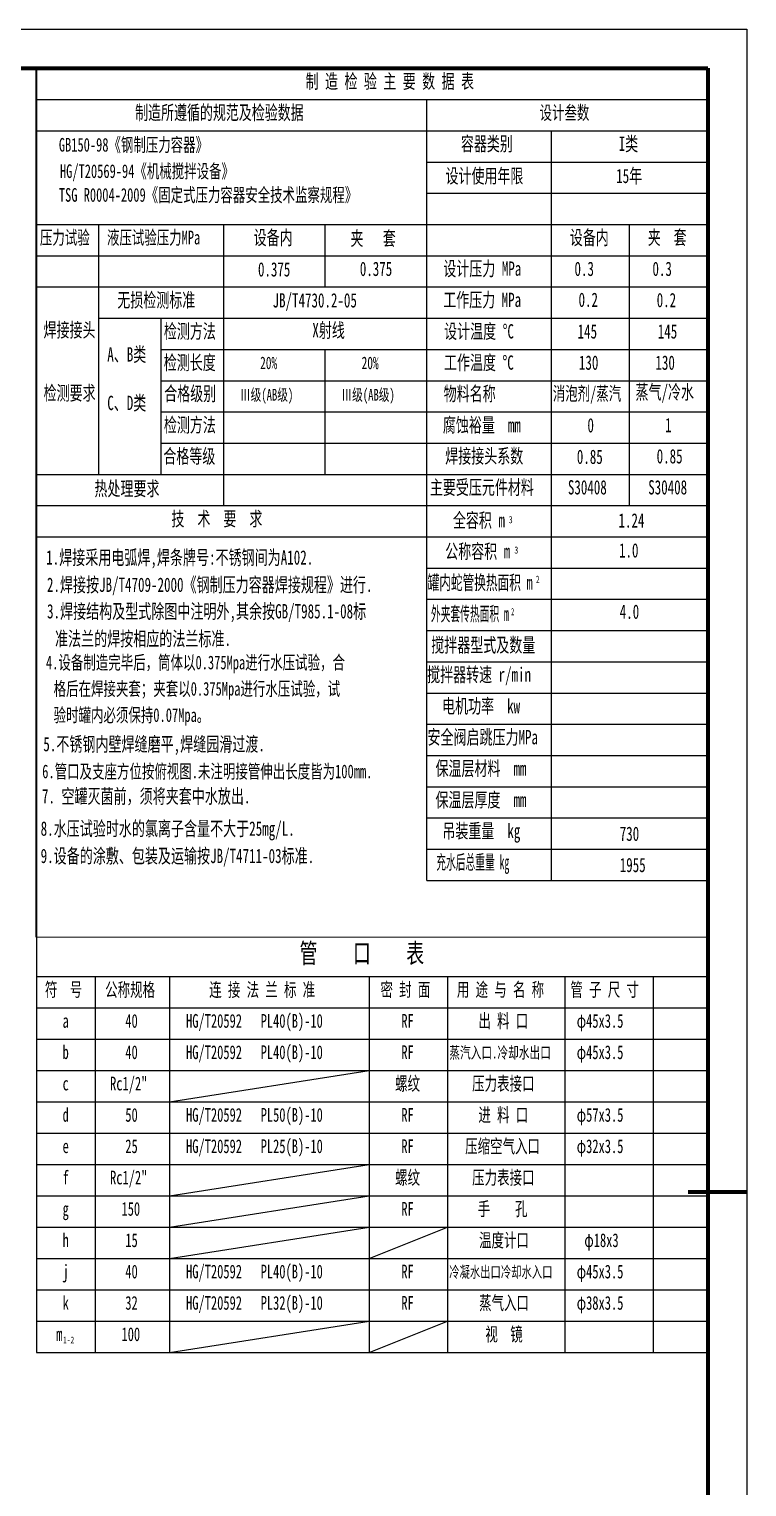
# Model space of a CAD drawing. Header units: millimetres. Extents: x -3150 to 3150, y -4455 to 4455.
# Drawn here: x 400 to 3150, y -1129 to 4455 of the extents above; entities that cross this region are included whole.
import ezdxf

# ---------------------------------------------------------------- set-up
doc = ezdxf.new("R2010")
doc.units = ezdxf.units.MM
for name, color, linetype, lineweight in [('CAXA0', 7, 'Continuous', 70), ('CAXA3', 7, 'Continuous', 25), ('CAXA4', 3, 'Continuous', 25)]:
    doc.layers.add(name, color=color, linetype=linetype, lineweight=lineweight)
doc.styles.add('UserTxtStyle13', font='SIMFANG.TTF', dxfattribs={"width": 0.6})
doc.styles.add('UserTxtStyle14', font='SIMFANG.TTF', dxfattribs={"width": 0.5})
doc.styles.add('UserTxtStyle9', font='SIMFANG.TTF', dxfattribs={"width": 0.667})
doc.styles.add('标准', font='SIMFANG.TTF', dxfattribs={"width": 0.667})

# ---------------------------------------------------------------- blocks, each defined once
blk = doc.blocks.new('CAXBLOCK0', base_point=(3000, -4305))
at = {"layer": 'CAXA0', "color": 0, "linetype": 'Continuous', "lineweight": 25}
for p, q in [((-3150, 4455), (3150, 4455)), ((3150, 4455), (3150, -4455))]:
    blk.add_line(p, q, dxfattribs=at)
at = {"layer": 'CAXA0', "color": 0, "linetype": 'Continuous', "lineweight": 70}
for p, q in [((-2775, 4305), (3000, 4305)), ((3000, 4305), (3000, -4305)), ((3150, 0), (2925, 0))]:
    blk.add_line(p, q, dxfattribs=at)
blk = doc.blocks.new('CAXBLOCK80')
at = {"layer": 'CAXA4', "attachment_point": 1, "style": '标准'}
for s, insert, char_height in [('\\fFangSong_GB2312|b0|i0|p34;m', (503.9, -517.8), 52.508), ('\\fFangSong_GB2312|b0|i0|p34;1-2', (529.7, -553.2), 26.254)]:
    blk.add_mtext(s, dxfattribs=dict(at, insert=insert, char_height=char_height))

msp = doc.modelspace()

# ---------------------------------------------------------------- linework, layer by layer
at = {"layer": 'CAXA0', "linetype": 'Continuous', "lineweight": 18}
msp.add_line((427.54, 976.426), (3000, 976.426), dxfattribs=at)
at = {"layer": 'CAXA3', "color": 4, "linetype": 'Continuous', "lineweight": 35}
for p, q in [((427.54, 4305), (3000, 4305)), ((427.54, 976.426), (427.54, 4305)), ((3000, 417.859), (3000, 4305))]:
    msp.add_line(p, q, dxfattribs=at)
at = {"layer": 'CAXA3', "linetype": 'Continuous', "lineweight": 25}
for p, q in [((427.54, 4185.351), (3000, 4185.351)), ((1923.156, 1194.119), (1923.156, 4185.351)), ((427.54, 4065.701), (3000, 4065.701)), ((2401.754, 1194.119), (2401.754, 4065.701)), ((1923.156, 3946.052), (3000, 3946.052)), ((1923.156, 3826.403), (3000, 3826.403)), ((427.54, 3706.754), (3000, 3706.754)), ((666.839, 2749.559), (666.839, 3706.754)), ((1145.436, 2629.91), (1145.436, 3706.754)), ((1534.296, 3467.455), (1534.296, 3706.754)), ((2700.877, 2629.91), (2700.877, 3706.754)), ((427.54, 3587.104), (3000, 3587.104)), ((427.54, 3467.455), (3000, 3467.455)), ((666.839, 3347.806), (3000, 3347.806)), ((906.138, 2749.559), (906.138, 3347.806)), ((906.138, 3228.156), (3000, 3228.156)), ((1534.296, 2749.559), (1534.296, 3228.156)), ((906.138, 3108.507), (3000, 3108.507)), ((906.138, 2988.858), (3000, 2988.858)), ((906.138, 2869.209), (3000, 2869.209)), ((427.54, 2749.559), (3000, 2749.559)), ((427.54, 2629.91), (3000, 2629.91)), ((427.54, 2510.261), (3000, 2510.261)), ((1923.156, 2390.611), (3000, 2390.611)), ((1923.156, 2270.962), (3000, 2270.962)), ((1923.156, 2151.313), (3000, 2151.313)), ((1923.156, 2031.664), (3000, 2031.664)), ((1923.156, 1912.014), (3000, 1912.014)), ((1923.156, 1912.014), (3000, 1912.014)), ((1923.156, 1792.365), (3000, 1792.365)), ((1923.156, 1792.365), (3000, 1792.365)), ((1923.156, 1672.716), (3000, 1672.716)), ((1923.156, 1553.066), (3000, 1553.066)), ((1923.156, 1433.417), (3000, 1433.417)), ((1923.156, 1313.768), (3000, 1313.768)), ((1923.156, 1194.119), (3000, 1194.119)), ((427.54, 976.426), (427.54, -613.78)), ((427.54, 826.426), (3000, 826.426)), ((652.573, 825.132), (652.573, -613.78)), ((937.539, 825.132), (937.539, -613.78)), ((1702.723, 825.132), (1702.723, -613.78)), ((2002.765, 825.132), (2002.765, -613.78)), ((2452.83, 825.132), (2452.83, -613.78)), ((2790.378, 826.426), (2790.378, -613.78)), ((427.54, 706.409), (3000, 706.409)), ((427.54, 586.391), (3000, 586.391)), ((427.54, 466.374), (3000, 466.374)), ((937.539, 346.357), (1702.723, 466.374)), ((427.54, 346.357), (3000, 346.357)), ((427.54, 226.34), (3000, 226.34)), ((427.54, 106.323), (3000, 106.323)), ((937.539, -13.694), (1702.723, 106.323)), ((427.54, -13.694), (3000, -13.694)), ((937.539, -133.712), (1702.723, -13.694)), ((427.54, -133.712), (3000, -133.712)), ((937.539, -253.729), (1702.723, -133.712)), ((1702.723, -253.729), (2002.765, -133.712)), ((427.54, -253.729), (3000, -253.729)), ((427.54, -373.746), (3000, -373.746)), ((427.54, -493.763), (3000, -493.763)), ((937.539, -613.78), (1702.723, -493.763)), ((1702.723, -613.78), (2002.765, -493.763)), ((427.54, -613.78), (3000, -613.78))]:
    msp.add_line(p, q, dxfattribs=at)

# ---------------------------------------------------------------- block references
at = {"layer": 'CAXA0', "linetype": 'Continuous', "lineweight": 70}
msp.add_blockref('CAXBLOCK0', (3000, -4305), dxfattribs=at)
at = {"layer": 'CAXA4', "linetype": 'Continuous', "lineweight": 25}
msp.add_blockref('CAXBLOCK80', (0, 0), dxfattribs=at)

# ---------------------------------------------------------------- texts
at = {"layer": 'CAXA4', "color": 6, "linetype": 'Continuous', "lineweight": 25, "attachment_point": 1, "style": '标准'}
for s, insert, char_height in [('\\fFangSong_GB2312|b0|i0|p34;制 造 检 验 主 要 数 据 表', (1459.403, 4282.566), 54.585), ('\\fFangSong_GB2312|b0|i0|p34;消泡剂/蒸汽', (2406.456, 3085.606), 52.35), ('\\fFangSong_GB2312|b0|i0|p34;蒸气/冷水', (2723.217, 3092.288), 54.765)]:
    msp.add_mtext(s, dxfattribs=dict(at, insert=insert, char_height=char_height))
at = {"layer": 'CAXA4', "linetype": 'Continuous', "lineweight": 25, "attachment_point": 1}
for s, insert, char_height, style in [('\\fFangSong_GB2312|b0|i0|p34;制造所遵循的规范及检验数据', (806.073, 4162.916), 54.58453, '标准'), ('\\fFangSong_GB2312|b0|i0|p34;设计叁数', (2355.791, 4161.281), 52.40115, '标准'), ('{\\fFangSong_GB2312|b0|i0|c134|p34;GB150-98《钢制压力容器》 }', (513.785, 4038.29), 52.40115, '标准'), ('\\fFangSong_GB2312|b0|i0|p34;容器类别', (2054.403, 4043.413), 54.585, '标准'), ('\\fFangSong_GB2312|b0|i0|p34;I类', (2658.931, 4043.489), 54.765, '标准'), ('{\\fFangSong_GB2312|b0|i0|c134|p34;HG/T20569-94《机械搅拌设备》}', (517.944, 3937.261), 52.40115, '标准'), ('\\fFangSong_GB2312|b0|i0|p34;设计使用年限', (1995.436, 3920.092), 54.585, '标准'), ('\\fFangSong_GB2312|b0|i0|p34;15年', (2649.311, 3920.168), 54.765, '标准'), ('{\\fFangSong_GB2312|b0|i0|c134|p49;TSG R0004-2009《固定式压力容器安全技术监察规程》}', (513.785, 3846.259), 52.40115, '标准'), ('\\fFangSong_GB2312|b0|i0|p34;压力试验', (441.309, 3683.104), 52.40115, '标准'), ('\\fFangSong_GB2312|b0|i0|p34;液压试验压力MPa', (698.139, 3683.104), 52.40115, '标准'), ('\\fFangSong_GB2312|b0|i0|p34;设备内', (1260.298, 3684.027), 54.58453, '标准'), ('\\fFangSong_GB2312|b0|i0|p34;夹   套', (1631.085, 3680.743), 54.585, '标准'), ('\\fFangSong_GB2312|b0|i0|p34;设备内', (2471.747, 3684.027), 54.58453, '标准'), ('\\fFangSong_GB2312|b0|i0|p34;夹  套', (2770.285, 3684.465), 54.585, '标准'), ('\\fFangSong_GB2312|b0|i0|p34;0.375', (1276.809, 3562.158), 54.585, '标准'), ('\\fFangSong_GB2312|b0|i0|p34;0.375', (1667.143, 3564.141), 54.585, '标准'), ('\\fFangSong_GB2312|b0|i0|p34;设计压力 MPa', (1986.962, 3565.083), 54.7592, '标准'), ('\\fFangSong_GB2312|b0|i0|p34;0.3', (2489.535, 3564.368), 54.765, '标准'), ('\\fFangSong_GB2312|b0|i0|p34;0.3', (2788.368, 3564.268), 54.585, '标准'), ('\\fFangSong_GB2312|b0|i0|p34;无损检测标准', (737.658, 3444.701), 54.7592, '标准'), ('\\fFangSong_GB2312|b0|i0|p34;JB/T4730.2-05', (1332.718, 3443.63), 54.765, '标准'), ('\\fFangSong_GB2312|b0|i0|p34;工作压力 MPa', (1986.376, 3445.433), 54.7592, '标准'), ('\\fFangSong_GB2312|b0|i0|p34;0.2', (2505.192, 3445.672), 54.585, '标准'), ('\\fFangSong_GB2312|b0|i0|p34;0.2', (2804.577, 3444.619), 54.585, '标准'), ('\\fFangSong_GB2312|b0|i0|p34;焊接接头', (454.947, 3330.31), 54.7592, '标准'), ('\\fFangSong_GB2312|b0|i0|p34;检测方法', (916.118, 3325.345), 54.7592, '标准'), ('{\\fFangSong_GB2312|b0|i0|c134|p49;X射线\\fFangSong_GB2312|b0|i0|c134|p34;}', (1485.045, 3329.007), 54.7592, '标准'), ('\\fFangSong_GB2312|b0|i0|p34;设计温度 {%%D}C', (1990.029, 3324.905), 54.7592, '标准'), ('\\fFangSong_GB2312|b0|i0|p34;145', (2501.52, 3324.612), 54.765, '标准'), ('\\fFangSong_GB2312|b0|i0|p34;145', (2808.59, 3324.612), 54.765, '标准'), ('\\fFangSong_GB2312|b0|i0|p34;A、B类', (699.376, 3236.68), 54.7592, '标准'), ('\\fFangSong_GB2312|b0|i0|p34;检测长度', (915.63, 3205.256), 54.7592, '标准'), ('\\fFangSong_GB2312|b0|i0|p34;20%', (1285.035, 3200.64), 47.9143, '标准'), ('\\fFangSong_GB2312|b0|i0|p34;20%', (1673.895, 3200.64), 47.9143, '标准'), ('\\fFangSong_GB2312|b0|i0|p34;工作温度 {%%D}C', (1989.443, 3205.256), 54.7592, '标准'), ('\\fFangSong_GB2312|b0|i0|p34;130', (2506.584, 3204.963), 54.765, '标准'), ('\\fFangSong_GB2312|b0|i0|p34;130', (2799.629, 3204.963), 54.765, '标准'), ('\\fFangSong_GB2312|b0|i0|p34;检测要求', (455.302, 3088.783), 54.7592, '标准'), ('\\fFangSong_GB2312|b0|i0|p34;合格级别', (917.487, 3086.486), 54.7592, '标准'), ('{\\fFangSong_GB2312|b0|i0|c134|p49; Ⅲ级(AB级)\\fFangSong_GB2312|b0|i0|c134|p34;}', (1187.259, 3077.048), 45, '标准'), ('{\\fFangSong_GB2312|b0|i0|c134|p49; Ⅲ级(AB级)\\fFangSong_GB2312|b0|i0|c134|p34;}', (1576.119, 3077.048), 45, '标准'), ('\\fFangSong_GB2312|b0|i0|p34;物料名称', (1988.302, 3086.046), 54.7592, '标准'), ('\\fFangSong_GB2312|b0|i0|p34;C、D类', (699.376, 3050.651), 54.7592, '标准'), ('\\fFangSong_GB2312|b0|i0|p34;检测方法', (916.118, 2966.397), 54.7592, '标准'), ('\\fFangSong_GB2312|b0|i0|p34;腐蚀裕量  mm', (1985.105, 2965.957), 54.7592, '标准'), ('\\fFangSong_GB2312|b0|i0|p34;0', (2539.197, 2965.078), 54.7592, '标准'), ('\\fFangSong_GB2312|b0|i0|p34;1', (2836.707, 2965.811), 54.765, '标准'), ('\\fFangSong_GB2312|b0|i0|p34;合格等级', (913.968, 2846.747), 54.7592, '标准'), ('\\fFangSong_GB2312|b0|i0|p34;焊接接头系数', (1994.171, 2847.187), 54.7592, '标准'), ('\\fFangSong_GB2312|b0|i0|p34;0.85', (2498.514, 2844.398), 54.7592, '标准'), ('\\fFangSong_GB2312|b0|i0|p34;0.85', (2804.381, 2846.363), 54.7592, '标准'), ('\\fFangSong_GB2312|b0|i0|p34;热处理要求', (650.206, 2722.477), 54.7592, '标准'), ('\\fFangSong_GB2312|b0|i0|p34;主要受压元件材料', (1935.36, 2727.391), 54.7592, '标准'), ('\\fFangSong_GB2312|b0|i0|p34;S30408', (2464.275, 2727.4), 54.75, '标准'), ('\\fFangSong_GB2312|b0|i0|p34;S30408', (2772.102, 2727.4), 54.75, '标准'), ('\\fFangSong_GB2312|b0|i0|p34;技  术  要  求', (945.068, 2607.009), 54.7592, '标准'), ('\\fFangSong_GB2312|b0|i0|p34;1.24', (2658.189, 2600.328), 54.765, '标准'), ('\\fFangSong_GB2312|b0|i0|p34;1.0', (2660.064, 2485.76), 54.765, '标准'), ('\\fFangSong_GB2312|b0|i0|p34;4.0', (2662.878, 2250.974), 54.765, '标准'), ('\\fFangSong_GB2312|b0|i0|p34;搅拌器型式及数量', (1940.737, 2123.308), 54.7592, '标准'), ('\\fFangSong_GB2312|b0|i0|p34;搅拌器转速 r/min', (1924.889, 2009.935), 54.7592, '标准'), ('\\fFangSong_GB2312|b0|i0|p34;电机功率  kw', (1982.369, 1889.553), 54.7592, '标准'), ('\\fFangSong_GB2312|b0|i0|p34;安全阀启跳压力MPa', (1926.322, 1770.343), 54.765, 'UserTxtStyle9'), ('\\fFangSong_GB2312|b0|i0|p34;保温层材料  mm', (1956.922, 1650.548), 54.7592, '标准'), ('\\fFangSong_GB2312|b0|i0|p34;保温层厚度  mm', (1956.922, 1530.166), 54.7592, '标准'), ('\\fFangSong_GB2312|b0|i0|p34;吊装重量  kg', (1983.346, 1411.249), 54.7592, '标准'), ('{\\fFangSong_GB2312|b0|i0|c134|p34;730}', (2662.878, 1400.383), 54.765, '标准'), ('\\fFangSong_GB2312|b0|i0|p34;充水后总重量 kg', (1959.905, 1291.6), 54.7592, 'UserTxtStyle14'), ('{\\fFangSong_GB2312|b0|i0|c134|p34;1955}', (2662.878, 1280.734), 54.765, '标准'), ('\\fFangSong_GB2312|b0|i0|p34;管    口    表', (1436.4, 952.801), 75, '标准'), ('\\fFangSong_GB2312|b0|i0|p34;符  号', (460.209, 802.385), 52.5075, '标准'), ('\\fFangSong_GB2312|b0|i0|p34;公称规格', (691.218, 801.738), 52.5075, '标准'), ('\\fFangSong_GB2312|b0|i0|p34;连 接 法 兰 标 准', (1089.958, 801.738), 52.5075, '标准'), ('\\fFangSong_GB2312|b0|i0|p34;密 封 面', (1746.281, 802.385), 52.5075, '标准'), ('\\fFangSong_GB2312|b0|i0|p34;用 途 与 名 称', (2038.862, 802.385), 52.5075, '标准'), ('\\fFangSong_GB2312|b0|i0|p34;管 子 尺 寸', (2473.904, 802.385), 52.5075, '标准'), ('\\fFangSong_GB2312|b0|i0|p34;40', (768.44, 682.368), 52.5075, '标准'), ('\\fFangSong_GB2312|b0|i0|p34;HG/T20592   PL40(B)-10', (1001.149, 682.362), 52.5, '标准'), ('\\fFangSong_GB2312|b0|i0|p34;RF', (1826.128, 682.368), 52.5075, '标准'), ('\\fFangSong_GB2312|b0|i0|p34;出 料 口', (2121.334, 682.368), 52.5075, '标准'), ('\\fFangSong_GB2312|b0|i0|p34;φ45x3.5', (2497.895, 682.368), 52.5075, '标准'), ('\\fFangSong_GB2312|b0|i0|p34;a', (528.061, 682.368), 52.5075, '标准'), ('\\fFangSong_GB2312|b0|i0|p34;b', (528.061, 562.35), 52.5075, '标准'), ('\\fFangSong_GB2312|b0|i0|p34;40', (768.44, 562.35), 52.5075, '标准'), ('\\fFangSong_GB2312|b0|i0|p34;HG/T20592   PL40(B)-10', (1001.149, 562.345), 52.5, '标准'), ('\\fFangSong_GB2312|b0|i0|p34;RF', (1826.128, 562.35), 52.5075, '标准'), ('\\fFangSong_GB2312|b0|i0|p34;蒸汽入口.冷却水出口', (2009.944, 557.212), 45.00643, '标准'), ('\\fFangSong_GB2312|b0|i0|p34;φ45x3.5', (2497.895, 562.35), 52.5075, '标准'), ('\\fFangSong_GB2312|b0|i0|p34;螺纹', (1802.138, 442.333), 52.5075, '标准'), ('\\fFangSong_GB2312|b0|i0|p34;压力表接口', (2097.344, 442.333), 52.5075, '标准'), ('\\fFangSong_GB2312|b0|i0|p34;c', (528.061, 442.333), 52.5075, '标准'), ('\\fFangSong_GB2312|b0|i0|p34;Rc1/2"', (709.958, 442.333), 52.5075, '标准'), ('\\fFangSong_GB2312|b0|i0|p34;d', (528.061, 322.316), 52.5075, '标准'), ('\\fFangSong_GB2312|b0|i0|p34;50', (768.44, 322.316), 52.5075, '标准'), ('\\fFangSong_GB2312|b0|i0|p34;HG/T20592   PL50(B)-10', (1001.149, 322.311), 52.5, '标准'), ('\\fFangSong_GB2312|b0|i0|p34;RF', (1826.128, 322.316), 52.5075, '标准'), ('\\fFangSong_GB2312|b0|i0|p34;进 料 口', (2121.334, 322.316), 52.5075, '标准'), ('\\fFangSong_GB2312|b0|i0|p34;φ57x3.5', (2497.895, 322.316), 52.5075, '标准'), ('\\fFangSong_GB2312|b0|i0|p34;e', (528.061, 202.299), 52.5075, '标准'), ('\\fFangSong_GB2312|b0|i0|p34;25', (768.44, 202.299), 52.5075, '标准'), ('\\fFangSong_GB2312|b0|i0|p34;HG/T20592   PL25(B)-10', (1001.149, 202.294), 52.5, '标准'), ('\\fFangSong_GB2312|b0|i0|p34;RF', (1826.128, 202.299), 52.5075, '标准'), ('\\fFangSong_GB2312|b0|i0|p34;压缩空气入口', (2070.751, 202.294), 52.5, '标准'), ('\\fFangSong_GB2312|b0|i0|p34;φ32x3.5', (2497.895, 202.299), 52.5075, '标准'), ('\\fFangSong_GB2312|b0|i0|p34;f', (528.061, 82.282), 52.5075, '标准'), ('\\fFangSong_GB2312|b0|i0|p34;Rc1/2"', (709.97, 82.277), 52.5, '标准'), ('\\fFangSong_GB2312|b0|i0|p34;螺纹', (1802.138, 82.282), 52.5075, '标准'), ('\\fFangSong_GB2312|b0|i0|p34;压力表接口', (2097.344, 82.282), 52.5075, '标准'), ('\\fFangSong_GB2312|b0|i0|p34;g', (528.061, -37.735), 52.5075, '标准'), ('\\fFangSong_GB2312|b0|i0|p34;150', (753.819, -37.735), 52.5075, '标准'), ('\\fFangSong_GB2312|b0|i0|p34;RF', (1826.128, -37.735), 52.5075, '标准'), ('\\fFangSong_GB2312|b0|i0|p34;手    孔', (2118.709, -37.735), 52.5075, '标准'), ('\\fFangSong_GB2312|b0|i0|p34;h', (528.061, -157.752), 52.5075, '标准'), ('\\fFangSong_GB2312|b0|i0|p34;15', (768.44, -157.752), 52.5075, '标准'), ('\\fFangSong_GB2312|b0|i0|p34;温度计口', (2123.975, -157.758), 52.5, '标准'), ('\\fFangSong_GB2312|b0|i0|p34;φ18x3', (2527.136, -157.752), 52.5075, '标准'), ('\\fFangSong_GB2312|b0|i0|p34;j', (528.061, -277.77), 52.5075, '标准'), ('\\fFangSong_GB2312|b0|i0|p34;40', (768.44, -277.77), 52.5075, '标准'), ('\\fFangSong_GB2312|b0|i0|p34;HG/T20592   PL40(B)-10', (1001.149, -277.775), 52.5, '标准'), ('\\fFangSong_GB2312|b0|i0|p34;RF', (1826.128, -277.77), 52.5075, '标准'), ('\\fFangSong_GB2312|b0|i0|p34;冷凝水出口冷却水入口', (2009.442, -283.935), 43.50622, '标准'), ('\\fFangSong_GB2312|b0|i0|p34;φ45x3.5', (2497.895, -277.77), 52.5075, '标准'), ('\\fFangSong_GB2312|b0|i0|p34;蒸气入口', (2123.96, -397.787), 52.5075, '标准'), ('\\fFangSong_GB2312|b0|i0|p34;k', (528.061, -397.787), 52.5075, '标准'), ('\\fFangSong_GB2312|b0|i0|p34;32', (768.44, -397.787), 52.5075, '标准'), ('\\fFangSong_GB2312|b0|i0|p34;HG/T20592   PL32(B)-10', (1001.149, -397.792), 52.5, '标准'), ('\\fFangSong_GB2312|b0|i0|p34;RF', (1826.128, -397.787), 52.5075, '标准'), ('\\fFangSong_GB2312|b0|i0|p34;φ38x3.5', (2497.895, -397.787), 52.5075, '标准'), ('\\fFangSong_GB2312|b0|i0|p34;100', (753.819, -517.804), 52.5075, '标准'), ('\\fFangSong_GB2312|b0|i0|p34;视  镜', (2147.95, -517.804), 52.5075, '标准')]:
    msp.add_mtext(s, dxfattribs=dict(at, insert=insert, char_height=char_height, style=style))
at = {"layer": 'CAXA4', "attachment_point": 1}
for s, insert, char_height, style in [('{\\fFangSong_GB2312|b0|i0|c134|p34;全容积 m}', (2023.608, 2601.286), 54.7592, '标准'), ('\\fFangSong_GB2312|b0|i0|p34;3', (2237.847, 2589.594), 27.3796, '标准'), ('{\\fFangSong_GB2312|b0|i0|c134|p34;公称容积 m}', (1994.154, 2482.076), 54.7575, '标准'), ('\\fFangSong_GB2312|b0|i0|p34;3', (2259.266, 2473.469), 27.37875, '标准'), ('{\\fFangSong_GB2312|b0|i0|c134|p34;罐内蛇管换热面积 m}', (1926.757, 2362.618), 54.58453, 'UserTxtStyle13'), ('\\fFangSong_GB2312|b0|i0|p34;２', (2337.172, 2360.164), 27.29226, 'UserTxtStyle13'), ('{\\fFangSong_GB2312|b0|i0|c134|p34;外夹套传热面积 m}', (1939.391, 2243.062), 54.7575, 'UserTxtStyle14'), ('\\fFangSong_GB2312|b0|i0|p34;2', (2247.017, 2237.539), 27.37875, 'UserTxtStyle14')]:
    msp.add_mtext(s, dxfattribs=dict(at, insert=insert, char_height=char_height, style=style))
at = {"layer": 'CAXA4', "color": 3, "linetype": 'Continuous', "lineweight": 25, "attachment_point": 1, "style": '标准'}
for s, insert, char_height in [('\\fFangSong_GB2312|b0|i0|p34;1.焊接采用电弧焊,焊条牌号:不锈钢间为A102.', (465.136, 2458.681), 54.9), ('\\fFangSong_GB2312|b0|i0|p34;2.焊接按JB/T4709-2000《钢制压力容器焊接规程》进行.', (468.134, 2354.248), 54.88678), ('\\fFangSong_GB2312|b0|i0|p34;3.焊接结构及型式除图中注明外,其余按GB/T985.1-08标', (468.533, 2252.66), 54.9), ('\\fFangSong_GB2312|b0|i0|p34;准法兰的焊按相应的法兰标准.', (499.106, 2147.362), 54.9), ('\\fFangSong_GB2312|b0|i0|p34;4.设备制造完毕后，筒体以0.375Mpa进行水压试验，合', (464.351, 2055.294), 52.5), ('\\fFangSong_GB2312|b0|i0|p34;格后在焊接夹套；夹套以0.375Mpa进行水压试验，试', (493.588, 1954.599), 52.5), ('\\fFangSong_GB2312|b0|i0|p34;验时罐内必须保持0.07Mpa。', (493.588, 1853.904), 52.5), ('\\fFangSong_GB2312|b0|i0|p34;5.不锈钢内壁焊缝磨平,焊缝园滑过渡.', (454.262, 1743.772), 54.9), ('\\fFangSong_GB2312|b0|i0|p34;6.管口及支座方位按俯视图.未注明接管伸出长度皆为100mm.', (449.947, 1638.094), 52.5), ('\\fFangSong_GB2312|b0|i0|p34;7. 空罐灭菌前，须将夹套中水放出.', (449.083, 1544.118), 54.885), ('\\fFangSong_GB2312|b0|i0|p34;8.水压试验时水的氯离子含量不大于25mg/L.', (444.052, 1420.229), 54.9), ('\\fFangSong_GB2312|b0|i0|p34;9.设备的涂敷、包装及运输按JB/T4711-03标准.', (444.052, 1315.545), 54.9)]:
    msp.add_mtext(s, dxfattribs=dict(at, insert=insert, char_height=char_height))

doc.saveas('drawing.dxf')
